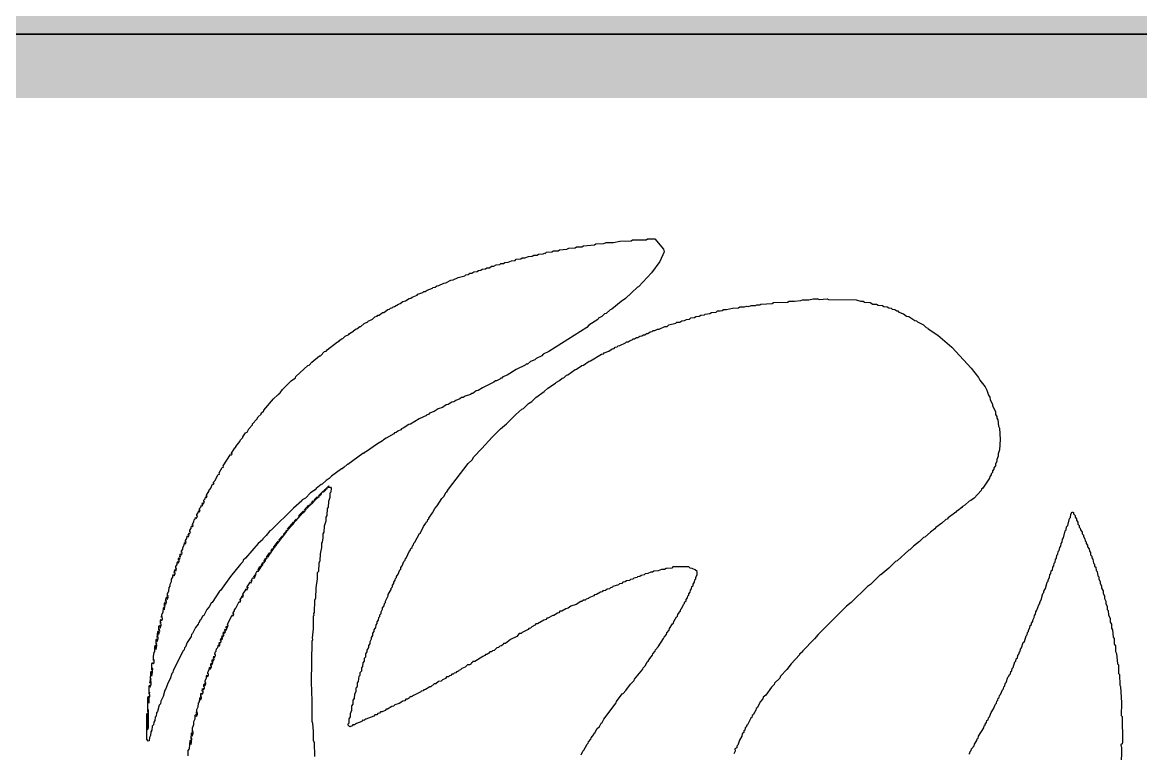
# Model space of a CAD drawing. Extents: x -695846 to 822170, y -413475 to 397179.
# Drawn here: x -309688 to -308810, y -325375 to -324800 of the extents above; entities that cross this region are included whole.
import ezdxf

# ---------------------------------------------------------------- set-up
doc = ezdxf.new("R2010")
doc.units = 0
doc.header["$LTSCALE"] = 1000
doc.header["$MEASUREMENT"] = 0
doc.layers.add('T-图框-175', color=175, linetype='Continuous')
doc.layers.add('TK', color=4, linetype='Continuous')

# ---------------------------------------------------------------- blocks, each defined once
blk = doc.blocks.new('中亿国际')
at = {"color": 4, "linetype": 'Continuous'}
for points in [[(2530464.76, -167239.88), (2530470.52, -167239.88), (2530477.38, -167248.11), (2530477.66, -167250.31), (2530474.36, -167257.72), (2530467.78, -167266.77), (2530457.63, -167277.74), (2530456.81, -167278.02), (2530447.48, -167286.8), (2530443.91, -167289.26), (2530436.78, -167295.3), (2530435.41, -167295.85), (2530432.12, -167298.59), (2530431.02, -167298.87), (2530428.82, -167301.06), (2530426.36, -167302.43), (2530425.81, -167303.26), (2530418.67, -167307.92), (2530417.03, -167309.57), (2530387.13, -167328.5), (2530382.74, -167330.69), (2530381.64, -167331.79), (2530377.25, -167333.98), (2530376.15, -167335.08), (2530372.86, -167336.45), (2530370.39, -167338.37), (2530369.57, -167338.37), (2530368.74, -167339.19), (2530361.61, -167342.76), (2530354.48, -167347.15), (2530351.19, -167348.52), (2530350.36, -167349.34), (2530349.54, -167349.34), (2530348.72, -167350.17), (2530346.25, -167351.54), (2530345.43, -167351.54), (2530344.05, -167352.64), (2530335.28, -167357.03), (2530331.71, -167359.22), (2530330.34, -167359.5), (2530327.59, -167361.42), (2530326.77, -167361.42), (2530325.67, -167362.24), (2530321.56, -167363.61), (2530319.91, -167364.71), (2530318.82, -167364.71), (2530317.44, -167365.8), (2530314.15, -167366.9), (2530312.78, -167368), (2530311.13, -167368.27), (2530308.12, -167370.19), (2530306.74, -167370.47), (2530303.73, -167372.39), (2530300.43, -167373.49), (2530297.14, -167375.68), (2530293.58, -167377.05), (2530292.75, -167377.88), (2530291.38, -167378.15), (2530291.11, -167378.7), (2530285.35, -167381.44), (2530278.76, -167385.56), (2530277.39, -167385.83), (2530273, -167388.85), (2530271.63, -167389.12), (2530271.08, -167389.95), (2530268.61, -167391.04), (2530267.51, -167392.14), (2530266.14, -167392.42), (2530265.59, -167393.24), (2530259.56, -167396.53), (2530257.36, -167397.9), (2530256.81, -167398.73), (2530252.7, -167400.92), (2530243.37, -167407.5), (2530242.28, -167407.78), (2530241.73, -167408.6), (2530241.18, -167408.6), (2530229.38, -167417.38), (2530228.83, -167417.38), (2530226.36, -167419.58), (2530225.81, -167419.58), (2530224.99, -167420.67), (2530224.44, -167420.67), (2530216.76, -167426.43), (2530214.84, -167428.35), (2530212.37, -167429.73), (2530209.35, -167432.74), (2530208.53, -167433.02), (2530204.69, -167436.04), (2530203.87, -167437.13), (2530200.3, -167439.6), (2530196.19, -167443.72), (2530193.72, -167445.09), (2530193.44, -167445.91), (2530186.86, -167451.67), (2530169.3, -167468.96), (2530168.2, -167469.5), (2530165.46, -167473.07), (2530162.72, -167475.54), (2530162.44, -167476.36), (2530159.15, -167479.38), (2530149.27, -167490.9), (2530147.35, -167492.55), (2530147.08, -167493.65), (2530145.16, -167495.57), (2530137.48, -167505.17), (2530129.52, -167516.14), (2530128.7, -167516.69), (2530122.94, -167525.74), (2530122.12, -167526.29), (2530120.74, -167529.04), (2530118.82, -167531.23), (2530116.35, -167535.89), (2530115.53, -167536.44), (2530114.16, -167539.19), (2530113.34, -167539.73), (2530112.79, -167541.38), (2530112.24, -167541.66), (2530111.96, -167542.75), (2530110.04, -167545.22), (2530107.58, -167550.16), (2530106.75, -167550.71), (2530106.48, -167552.35), (2530103.46, -167557.02), (2530102.09, -167560.58), (2530101.27, -167561.41), (2530100.99, -167562.78), (2530100.17, -167563.6), (2530092.49, -167578.97), (2530092.21, -167580.61), (2530091.39, -167581.43), (2530090.02, -167585.55), (2530088.1, -167589.12), (2530086.73, -167593.5), (2530085.9, -167594.6), (2530084.53, -167599.54), (2530082.61, -167603.11), (2530082.34, -167605.3), (2530081.51, -167606.4), (2530080.14, -167611.34), (2530079.32, -167612.43), (2530079.04, -167614.9), (2530078.22, -167615.73), (2530077.95, -167618.47), (2530077.12, -167619.57), (2530076.85, -167621.76), (2530076.03, -167622.86), (2530075.75, -167625.88), (2530074.93, -167627.25), (2530074.66, -167630.27), (2530073.83, -167631.64), (2530073.56, -167634.38), (2530072.46, -167634.66), (2530072.19, -167633.28), (2530071.64, -167633.83), (2530071.64, -167613.26), (2530072.19, -167612.71), (2530072.19, -167625.6), (2530073.01, -167624.23), (2530073.01, -167609.97), (2530072.46, -167609.97), (2530072.46, -167611.89), (2530072.46, -167600.64), (2530073.28, -167599.27), (2530073.28, -167604.75), (2530073.56, -167600.64), (2530074.11, -167599.54), (2530073.83, -167596.25), (2530073.56, -167597.62), (2530073.56, -167591.04), (2530074.11, -167590.49), (2530074.38, -167592.13), (2530075.2, -167589.94), (2530074.93, -167585.27), (2530074.11, -167589.12), (2530074.66, -167586.37), (2530074.93, -167580.06), (2530075.48, -167579.51), (2530075.48, -167583.63), (2530076.03, -167582.53), (2530076.3, -167577.59), (2530075.75, -167577.59), (2530075.75, -167578.69), (2530075.75, -167573.75), (2530076.3, -167572.93), (2530076.85, -167573.75), (2530077.4, -167572.93), (2530077.4, -167570.73), (2530076.85, -167570.73), (2530076.85, -167571.28), (2530076.85, -167567.72), (2530077.4, -167564.97), (2530077.95, -167564.15), (2530077.95, -167560.86), (2530078.22, -167559.49), (2530078.77, -167558.94), (2530078.77, -167562.5), (2530079.32, -167561.68), (2530079.04, -167561.41), (2530079.59, -167559.49), (2530079.32, -167557.29), (2530079.04, -167558.12), (2530079.04, -167554.82), (2530079.59, -167554.27), (2530079.87, -167556.2), (2530080.69, -167554), (2530080.42, -167551.53), (2530079.87, -167553.18), (2530080.42, -167548.51), (2530080.96, -167547.96), (2530080.96, -167550.71), (2530081.79, -167548.24), (2530081.51, -167546.59), (2530081.24, -167547.14), (2530081.24, -167544.4), (2530082.06, -167543.58), (2530082.06, -167545.77), (2530082.89, -167543.58), (2530082.61, -167541.38), (2530082.34, -167542.2), (2530082.34, -167539.73), (2530082.89, -167538.91), (2530082.89, -167539.46), (2530083.43, -167539.73), (2530083.98, -167538.64), (2530083.71, -167536.72), (2530083.16, -167537.54), (2530083.43, -167535.07), (2530084.53, -167533.15), (2530084.81, -167529.86), (2530085.35, -167529.31), (2530085.35, -167531.5), (2530086.18, -167528.21), (2530085.9, -167527.94), (2530085.63, -167528.49), (2530085.63, -167526.57), (2530086.18, -167525.74), (2530086.45, -167527.12), (2530087.27, -167525.74), (2530087, -167523.82), (2530086.45, -167524.92), (2530087, -167521.9), (2530087.55, -167521.35), (2530087.55, -167523.27), (2530088.37, -167521.63), (2530088.1, -167519.98), (2530087.82, -167520.81), (2530087.82, -167518.61), (2530088.92, -167516.69), (2530089.19, -167513.95), (2530090.02, -167512.85), (2530090.02, -167511.2), (2530091.12, -167509.28), (2530091.12, -167507.36), (2530092.21, -167505.72), (2530092.21, -167504.35), (2530092.76, -167503.52), (2530093.04, -167504.62), (2530093.86, -167503.25), (2530093.58, -167501.88), (2530093.04, -167502.7), (2530093.58, -167499.96), (2530094.13, -167499.68), (2530094.13, -167501.05), (2530094.68, -167500.5), (2530094.96, -167498.86), (2530094.41, -167498.86), (2530094.41, -167497.49), (2530095.5, -167495.84), (2530095.5, -167494.47), (2530096.33, -167493.37), (2530096.33, -167494.74), (2530097.15, -167493.37), (2530097.15, -167492.27), (2530096.88, -167492), (2530096.6, -167492.55), (2530096.6, -167491.45), (2530097.15, -167490.63), (2530097.43, -167491.73), (2530098.25, -167490.08), (2530097.97, -167489.26), (2530097.7, -167489.81), (2530097.97, -167487.61), (2530098.52, -167487.34), (2530098.52, -167488.16), (2530099.07, -167487.89), (2530099.35, -167486.51), (2530098.8, -167486.51), (2530098.8, -167485.42), (2530099.89, -167483.77), (2530099.89, -167482.4), (2530100.99, -167480.75), (2530101.27, -167478.83), (2530101.81, -167478.56), (2530101.81, -167479.93), (2530102.64, -167478.56), (2530102.36, -167477.73), (2530102.09, -167478.01), (2530102.09, -167476.91), (2530103.19, -167475.27), (2530103.46, -167473.62), (2530104.01, -167473.35), (2530104.01, -167474.44), (2530104.83, -167473.07), (2530104.56, -167472.25), (2530104.28, -167472.52), (2530104.83, -167470.88), (2530105.11, -167471.7), (2530105.93, -167470.05), (2530105.38, -167470.05), (2530105.38, -167468.96), (2530106.48, -167467.58), (2530106.48, -167466.21), (2530107.3, -167465.39), (2530107.58, -167466.21), (2530108.12, -167464.84), (2530107.58, -167464.84), (2530107.58, -167464.02), (2530108.67, -167462.37), (2530108.95, -167460.73), (2530109.77, -167459.9), (2530110.04, -167458.81), (2530110.59, -167459.35), (2530111.42, -167457.71), (2530110.87, -167457.71), (2530110.87, -167456.61), (2530111.96, -167455.24), (2530112.24, -167453.87), (2530112.79, -167453.59), (2530112.79, -167454.69), (2530113.61, -167453.32), (2530113.34, -167452.77), (2530113.06, -167453.04), (2530113.06, -167451.95), (2530114.16, -167450.85), (2530114.71, -167449.2), (2530114.98, -167450.03), (2530115.81, -167448.65), (2530115.26, -167448.65), (2530115.53, -167447.28), (2530116.08, -167447.83), (2530116.9, -167446.73), (2530116.35, -167446.19), (2530116.35, -167445.36), (2530117.45, -167444.27), (2530117.73, -167442.89), (2530118.27, -167442.62), (2530118.27, -167443.44), (2530119.1, -167442.07), (2530118.55, -167442.07), (2530118.55, -167441.25), (2530120.74, -167437.96), (2530121.02, -167436.58), (2530121.57, -167436.31), (2530123.21, -167432.74), (2530124.04, -167432.74), (2530124.58, -167432.19), (2530124.04, -167431.92), (2530124.04, -167431.1), (2530125.13, -167430), (2530127.6, -167425.06), (2530128.7, -167424.79), (2530128.43, -167423.69), (2530130.89, -167419.58), (2530131.99, -167419.3), (2530131.72, -167418.2), (2530137.48, -167409.42), (2530138.03, -167409.7), (2530138.58, -167409.15), (2530138.3, -167408.6), (2530138.03, -167408.88), (2530140.77, -167404.21), (2530141.59, -167403.66), (2530141.59, -167403.11), (2530144.61, -167399.27), (2530145.16, -167397.9), (2530147.08, -167395.98), (2530147.08, -167395.43), (2530149.27, -167392.42), (2530150.37, -167391.87), (2530151.74, -167389.12), (2530154.76, -167386.11), (2530154.76, -167385.28), (2530158.05, -167381.72), (2530159.15, -167379.8), (2530161.35, -167377.6), (2530161.35, -167377.05), (2530163.54, -167375.13), (2530163.54, -167374.58), (2530171.22, -167365.8), (2530174.51, -167362.51), (2530175.61, -167361.96), (2530175.61, -167361.42), (2530176.43, -167360.87), (2530178.08, -167358.4), (2530184.94, -167351.54), (2530188.51, -167349.07), (2530188.78, -167348.25), (2530198.11, -167339.47), (2530199.2, -167339.19), (2530201.12, -167337), (2530207.16, -167331.79), (2530207.98, -167331.79), (2530211.27, -167328.5), (2530212.37, -167328.22), (2530213.2, -167327.12), (2530221.43, -167320.81), (2530222.52, -167320.54), (2530223.07, -167319.72), (2530224.44, -167318.62), (2530225.54, -167318.34), (2530227.46, -167316.42), (2530230.2, -167315.05), (2530230.75, -167314.23), (2530233.5, -167312.86), (2530235.42, -167310.94), (2530236.51, -167310.66), (2530238.98, -167308.74), (2530239.81, -167308.74), (2530242.28, -167306.55), (2530245.29, -167305.18), (2530245.57, -167304.63), (2530248.86, -167302.98), (2530250.78, -167301.34), (2530252.43, -167300.79), (2530252.97, -167299.96), (2530254.07, -167299.96), (2530256.81, -167297.77), (2530257.64, -167297.77), (2530260.93, -167295.57), (2530262.3, -167295.3), (2530262.85, -167294.48), (2530264.22, -167294.2), (2530264.5, -167293.65), (2530266.14, -167293.11), (2530269.16, -167291.19), (2530270.53, -167290.91), (2530272.73, -167289.26), (2530274.65, -167288.72), (2530277.66, -167286.8), (2530279.04, -167286.52), (2530279.86, -167285.7), (2530283.97, -167284.33), (2530284.52, -167283.5), (2530288.36, -167282.13), (2530289.19, -167281.31), (2530290.28, -167281.31), (2530291.66, -167280.21), (2530296.05, -167278.84), (2530296.32, -167278.29), (2530297.97, -167278.02), (2530299.34, -167276.92), (2530300.98, -167276.65), (2530304.82, -167274.72), (2530306.47, -167274.45), (2530310.31, -167272.53), (2530312.23, -167272.26), (2530316.07, -167270.34), (2530321.28, -167268.96), (2530322.11, -167268.14), (2530324.03, -167267.87), (2530325.12, -167267.04), (2530326.77, -167267.04), (2530328.42, -167265.95), (2530330.89, -167265.67), (2530331.98, -167264.85), (2530333.9, -167264.57), (2530335, -167263.75), (2530337.47, -167263.48), (2530338.57, -167262.65), (2530340.76, -167262.65), (2530342.13, -167261.56), (2530344.05, -167261.56), (2530345.97, -167260.46), (2530348.72, -167260.19), (2530349.54, -167259.36), (2530351.74, -167259.36), (2530352.83, -167258.54), (2530355.3, -167258.26), (2530358.05, -167257.17), (2530360.79, -167256.89), (2530361.61, -167256.07), (2530365.18, -167255.8), (2530366.28, -167254.97), (2530368.47, -167254.97), (2530371.21, -167253.88), (2530374.23, -167253.6), (2530375.6, -167252.78), (2530378.07, -167252.78), (2530379.17, -167251.96), (2530382.74, -167251.68), (2530383.83, -167251.13), (2530384.38, -167251.41), (2530385.48, -167250.58), (2530389.59, -167250.31), (2530390.97, -167249.49), (2530394.53, -167249.49), (2530395.63, -167248.66), (2530401.39, -167248.11), (2530403.04, -167247.29), (2530407.97, -167247.02), (2530409.07, -167246.19), (2530413.19, -167246.19), (2530414.56, -167245.37), (2530423.06, -167244.82), (2530424.16, -167244), (2530430.47, -167243.72), (2530432.12, -167242.9), (2530437.88, -167242.9), (2530443.09, -167241.8), (2530451.87, -167241.53), (2530452.97, -167240.71), (2530463.67, -167240.71), (2530464.76, -167239.88)], [(2530594.8, -167287.07), (2530598.36, -167287.07), (2530599.46, -167287.62), (2530605.77, -167287.07), (2530606.87, -167287.62), (2530628.54, -167287.89), (2530631.83, -167288.99), (2530634.03, -167288.99), (2530635.13, -167289.81), (2530639.52, -167290.09), (2530641.44, -167291.19), (2530644.45, -167291.19), (2530645.83, -167292.01), (2530649.12, -167292.28), (2530650.21, -167293.11), (2530652.68, -167293.38), (2530654.06, -167294.2), (2530655.98, -167294.48), (2530656.8, -167295.3), (2530658.72, -167295.57), (2530660.37, -167296.67), (2530661.19, -167296.67), (2530662.01, -167297.49), (2530665.58, -167298.87), (2530668.05, -167300.79), (2530669.69, -167301.06), (2530674.63, -167304.08), (2530675.73, -167304.35), (2530676.55, -167305.18), (2530681.21, -167307.65), (2530683.41, -167309.57), (2530684.78, -167310.11), (2530685.06, -167310.66), (2530692.46, -167315.6), (2530703.44, -167325.2), (2530718.8, -167341.66), (2530724.56, -167348.8), (2530725.66, -167350.99), (2530729.77, -167356.2), (2530731.14, -167358.95), (2530732.24, -167362.79), (2530733.34, -167364.43), (2530733.61, -167366.35), (2530735.53, -167369.92), (2530735.53, -167371.02), (2530737.73, -167375.96), (2530737.73, -167377.88), (2530738.83, -167379.52), (2530738.83, -167380.89), (2530739.65, -167382.27), (2530740.2, -167387.2), (2530741.02, -167388.85), (2530741.57, -167397.63), (2530741.02, -167405.86), (2530739.92, -167408.88), (2530739.92, -167410.8), (2530738.83, -167413.27), (2530738.83, -167414.91), (2530737.73, -167416.83), (2530737.73, -167418.2), (2530736.63, -167419.85), (2530736.63, -167420.95), (2530735.53, -167422.32), (2530735.53, -167423.42), (2530734.44, -167424.51), (2530734.44, -167425.34), (2530733.34, -167426.71), (2530733.06, -167428.08), (2530727.85, -167435.76), (2530726.75, -167436.58), (2530726.48, -167437.68), (2530720.99, -167443.72), (2530718.52, -167445.64), (2530717.15, -167446.19), (2530713.86, -167449.2), (2530711.94, -167450.3), (2530711.39, -167451.12), (2530708.1, -167453.59), (2530707.55, -167453.59), (2530706.73, -167454.69), (2530700.69, -167459.08), (2530699.87, -167460.18), (2530698.77, -167460.45), (2530695.75, -167463.47), (2530691.09, -167466.76), (2530690.27, -167467.86), (2530686.7, -167470.33), (2530682.31, -167474.44), (2530681.21, -167474.72), (2530678.2, -167477.73), (2530673.53, -167481.3), (2530670.52, -167484.32), (2530669.69, -167484.59), (2530660.64, -167492.82), (2530659.27, -167493.37), (2530654.06, -167498.58), (2530647.75, -167504.07), (2530647.2, -167504.07), (2530639.79, -167511.48), (2530637.32, -167513.12), (2530624.43, -167525.74), (2530620.86, -167528.49), (2530598.64, -167550.71), (2530595.9, -167554.27), (2530586.29, -167563.88), (2530586.29, -167564.43), (2530584.1, -167566.35), (2530584.1, -167566.89), (2530577.52, -167573.75), (2530573.95, -167578.42), (2530569.01, -167583.63), (2530568.46, -167585), (2530564.35, -167589.12), (2530564.07, -167590.21), (2530562.15, -167592.13), (2530557.49, -167598.44), (2530555.57, -167600.09), (2530555.29, -167601.46), (2530553.37, -167603.38), (2530550.9, -167608.32), (2530550.08, -167608.87), (2530549.81, -167610.24), (2530547.61, -167613.81), (2530546.79, -167614.35), (2530546.52, -167616), (2530545.69, -167616.55), (2530543.22, -167621.76), (2530542.67, -167622.04), (2530542.13, -167623.68), (2530541.3, -167624.23), (2530541.03, -167625.88), (2530540.21, -167626.43), (2530540.21, -167627.8), (2530539.11, -167628.89), (2530538.83, -167630.81), (2530536.91, -167633.83), (2530535.54, -167637.67), (2530534.72, -167638.5), (2530534.72, -167639.87), (2530533.35, -167640.69), (2530533.62, -167642.34), (2530532.52, -167644.53)], [(2530716.88, -167644.53), (2530717.7, -167643.98), (2530717.98, -167642.61), (2530718.8, -167642.06), (2530719.07, -167640.69), (2530720.99, -167638.22), (2530721.27, -167636.85), (2530723.19, -167634.11), (2530723.46, -167632.74), (2530724.29, -167632.19), (2530724.56, -167630.81), (2530728.68, -167624.23), (2530728.95, -167622.58), (2530729.77, -167622.04), (2530729.77, -167621.21), (2530730.87, -167619.84), (2530731.14, -167618.47), (2530731.97, -167617.92), (2530732.24, -167616.27), (2530733.06, -167615.45), (2530734.44, -167612.16), (2530736.36, -167609.14), (2530737.73, -167605.58), (2530738.55, -167604.75), (2530738.83, -167603.11), (2530739.65, -167602.28), (2530739.92, -167600.91), (2530740.75, -167600.36), (2530741.02, -167598.72), (2530741.84, -167597.89), (2530743.21, -167594.33), (2530744.04, -167593.5), (2530744.31, -167591.86), (2530745.14, -167591.04), (2530745.41, -167589.39), (2530746.23, -167588.57), (2530747.6, -167584.45), (2530748.43, -167583.63), (2530748.7, -167582.26), (2530749.52, -167581.71), (2530749.8, -167579.79), (2530750.62, -167579.24), (2530750.9, -167577.59), (2530751.72, -167576.77), (2530753.09, -167572.38), (2530753.91, -167571.83), (2530754.19, -167569.91), (2530755.01, -167569.09), (2530755.29, -167567.44), (2530756.11, -167566.35), (2530756.66, -167564.43), (2530757.21, -167564.15), (2530757.48, -167562.23), (2530758.3, -167561.41), (2530759.68, -167557.02), (2530760.5, -167556.2), (2530761.87, -167551.81), (2530762.69, -167550.98), (2530762.97, -167549.34), (2530763.79, -167548.51), (2530763.79, -167547.42), (2530764.89, -167545.5), (2530765.16, -167543.85), (2530765.98, -167543.03), (2530765.98, -167541.93), (2530767.08, -167540.56), (2530767.08, -167539.46), (2530768.18, -167537.54), (2530768.45, -167535.89), (2530769.28, -167534.8), (2530769.55, -167532.88), (2530770.37, -167531.78), (2530771.75, -167527.39), (2530772.57, -167526.57), (2530772.57, -167525.47), (2530773.67, -167523.55), (2530775.04, -167518.61), (2530775.86, -167517.79), (2530775.86, -167516.69), (2530776.96, -167514.77), (2530778.33, -167509.83), (2530779.15, -167509.01), (2530779.15, -167507.91), (2530780.25, -167505.99), (2530780.52, -167504.07), (2530781.35, -167502.97), (2530781.62, -167500.78), (2530782.45, -167499.96), (2530782.72, -167498.04), (2530783.54, -167496.94), (2530783.82, -167494.74), (2530784.64, -167493.92), (2530784.91, -167492), (2530785.74, -167490.9), (2530786.01, -167488.43), (2530786.83, -167487.61), (2530787.11, -167485.69), (2530787.93, -167484.87), (2530788.21, -167482.4), (2530789.03, -167481.3), (2530789.3, -167479.38), (2530790.13, -167478.28), (2530790.4, -167475.81), (2530791.22, -167474.99), (2530792.6, -167469.5), (2530793.42, -167468.68), (2530793.69, -167466.21), (2530794.52, -167465.12), (2530795.89, -167459.63), (2530796.71, -167458.81), (2530796.99, -167456.34), (2530798.08, -167454.42), (2530799.18, -167454.96), (2530799.18, -167456.06), (2530800.28, -167457.43), (2530800.28, -167458.53), (2530801.37, -167459.9), (2530801.37, -167461), (2530802.47, -167462.65), (2530802.47, -167464.02), (2530803.57, -167465.12), (2530803.57, -167466.49), (2530804.39, -167467.31), (2530804.67, -167468.68), (2530805.76, -167470.33), (2530805.76, -167471.7), (2530806.86, -167472.8), (2530806.86, -167473.89), (2530807.96, -167475.54), (2530808.23, -167477.19), (2530809.06, -167478.01), (2530809.06, -167479.38), (2530810.15, -167480.75), (2530810.15, -167481.85), (2530811.25, -167483.5), (2530811.52, -167485.42), (2530812.35, -167486.51), (2530812.35, -167488.16), (2530813.45, -167489.26), (2530813.45, -167490.63), (2530814.27, -167491.73), (2530814.82, -167494.74), (2530815.64, -167495.57), (2530815.64, -167497.21), (2530816.46, -167498.04), (2530816.74, -167500.5), (2530817.56, -167501.33), (2530818.11, -167504.62), (2530818.93, -167505.44), (2530818.93, -167507.36), (2530820.03, -167509.28), (2530820.03, -167510.38), (2530821.13, -167512.85), (2530821.13, -167514.5), (2530822.22, -167516.42), (2530822.22, -167518.61), (2530823.32, -167520.53), (2530823.32, -167522.45), (2530824.42, -167524.65), (2530824.42, -167526.84), (2530825.52, -167528.49), (2530825.52, -167531.23), (2530826.34, -167532.05), (2530826.61, -167535.62), (2530827.71, -167538.09), (2530827.71, -167541.11), (2530828.81, -167542.75), (2530828.81, -167545.77), (2530829.63, -167547.14), (2530830.18, -167552.9), (2530831, -167554), (2530831, -167558.39), (2530832.1, -167559.76), (2530832.1, -167564.15), (2530832.92, -167565.8), (2530833.47, -167573.75), (2530834.29, -167574.58), (2530834.29, -167581.43), (2530835.12, -167582.26), (2530835.39, -167590.49), (2530835.94, -167591.58), (2530836.76, -167604.48), (2530836.49, -167614.35), (2530837.31, -167615.18), (2530837.59, -167635.48), (2530837.31, -167636.58), (2530836.22, -167637.4), (2530836.76, -167639.87), (2530836.49, -167654.13)], [(2530412.64, -167645.35), (2530414.01, -167642.34), (2530414.83, -167641.79), (2530417.3, -167636.85), (2530418.13, -167636.3), (2530418.4, -167635.2), (2530420.32, -167633.01), (2530420.59, -167631.91), (2530422.51, -167629.44), (2530422.79, -167628.35), (2530423.61, -167627.8), (2530424.98, -167625.05), (2530426.9, -167623.13), (2530428.28, -167620.39), (2530429.1, -167619.84), (2530430.47, -167617.37), (2530440.07, -167604.48), (2530440.35, -167603.38), (2530444.74, -167597.35), (2530445.56, -167597.07), (2530447.75, -167594.88), (2530451.32, -167589.94), (2530454.34, -167586.92), (2530454.61, -167585.82), (2530460.92, -167578.14), (2530461.2, -167577.04), (2530463.12, -167575.12), (2530464.49, -167572.38), (2530465.31, -167571.83), (2530466.41, -167569.64), (2530468.6, -167567.17), (2530468.88, -167566.07), (2530470.8, -167563.88), (2530471.07, -167562.78), (2530472.99, -167560.58), (2530477.38, -167554), (2530477.66, -167552.9), (2530479.58, -167550.71), (2530479.85, -167549.61), (2530481.77, -167547.42), (2530482.05, -167546.04), (2530484.24, -167542.48), (2530485.06, -167541.93), (2530485.34, -167540.56), (2530487.53, -167536.99), (2530488.36, -167536.44), (2530488.63, -167535.07), (2530490.55, -167532.33), (2530490.82, -167530.96), (2530491.65, -167530.13), (2530493.02, -167527.12), (2530493.84, -167526.57), (2530493.84, -167525.47), (2530494.94, -167524.37), (2530494.94, -167523.27), (2530496.04, -167521.9), (2530496.31, -167520.53), (2530497.13, -167519.98), (2530497.13, -167518.89), (2530498.23, -167517.51), (2530498.51, -167515.87), (2530499.33, -167515.04), (2530499.6, -167513.12), (2530500.43, -167512.58), (2530500.43, -167511.2), (2530501.52, -167509.83), (2530501.8, -167507.91), (2530502.62, -167507.09), (2530502.62, -167505.72), (2530503.72, -167504.07), (2530503.72, -167501.33), (2530502.07, -167499.96), (2530499.88, -167498.86), (2530498.23, -167498.58), (2530497.13, -167497.76), (2530484.51, -167497.76), (2530483.69, -167498.58), (2530479.3, -167498.86), (2530477.93, -167499.68), (2530475.74, -167499.68), (2530472.99, -167500.78), (2530469.7, -167501.05), (2530468.6, -167501.88), (2530467.23, -167501.88), (2530465.04, -167502.97), (2530462.84, -167503.25), (2530462.02, -167504.07), (2530459.82, -167504.35), (2530458.73, -167505.17), (2530456.81, -167505.44), (2530456.53, -167505.99), (2530454.06, -167506.54), (2530453.24, -167507.36), (2530451.32, -167507.64), (2530450.5, -167508.46), (2530448.3, -167508.73), (2530447.21, -167509.56), (2530445.28, -167509.83), (2530444.46, -167510.66), (2530442.82, -167510.93), (2530441.99, -167511.75), (2530437.6, -167513.12), (2530437.33, -167513.67), (2530435.68, -167514.22), (2530434.86, -167515.04), (2530432.94, -167515.32), (2530431.84, -167516.14), (2530429.65, -167516.42), (2530429.1, -167517.24), (2530427.73, -167517.51), (2530424.71, -167519.43), (2530423.06, -167519.71), (2530422.51, -167520.53), (2530418.67, -167521.9), (2530418.4, -167522.45), (2530416.48, -167523), (2530415.66, -167523.82), (2530414.56, -167523.82), (2530413.19, -167524.92), (2530412.36, -167524.92), (2530408.8, -167527.12), (2530404.41, -167528.49), (2530402.49, -167530.13), (2530400.57, -167530.68), (2530397.55, -167532.6), (2530395.9, -167532.6), (2530395.08, -167533.7), (2530393.98, -167533.97), (2530391.24, -167535.89), (2530390.42, -167535.89), (2530386.58, -167538.09), (2530385.75, -167538.09), (2530385.2, -167538.91), (2530383.28, -167539.46), (2530378.35, -167542.48), (2530376.97, -167542.48), (2530376.15, -167543.58), (2530373.96, -167544.67), (2530372.86, -167545.77), (2530371.49, -167546.04), (2530370.94, -167546.87), (2530366.28, -167549.34), (2530365.45, -167550.16), (2530364.08, -167550.16), (2530362.16, -167552.35), (2530357.22, -167554.82), (2530353.11, -167557.84), (2530351.74, -167557.84), (2530351.46, -167558.66), (2530350.09, -167559.76), (2530348.72, -167560.04), (2530347.62, -167561.13), (2530346.52, -167561.41), (2530344.33, -167563.33), (2530342.96, -167563.6), (2530342.13, -167564.43), (2530341.04, -167564.43), (2530340.21, -167565.52), (2530338.57, -167566.62), (2530337.47, -167566.62), (2530336.92, -167567.44), (2530335.55, -167567.99), (2530329.24, -167572.11), (2530327.59, -167572.11), (2530327.05, -167573.2), (2530326.5, -167573.2), (2530325.95, -167574.03), (2530324.85, -167574.58), (2530323.48, -167574.58), (2530321.56, -167576.5), (2530319.09, -167577.59), (2530317.99, -167578.69), (2530316.62, -167578.97), (2530316.35, -167579.51), (2530314.7, -167580.06), (2530314.15, -167580.89), (2530313.05, -167581.16), (2530312.23, -167581.98), (2530311.13, -167581.98), (2530310.31, -167583.08), (2530309.21, -167583.35), (2530308.39, -167584.18), (2530307.02, -167584.18), (2530306.2, -167585.27), (2530303.73, -167586.37), (2530302.63, -167587.47), (2530300.71, -167587.74), (2530298.51, -167589.66), (2530297.14, -167589.66), (2530294.67, -167591.86), (2530293.85, -167591.86), (2530290.56, -167594.05), (2530289.19, -167594.33), (2530288.64, -167595.15), (2530286.99, -167595.43), (2530286.72, -167595.97), (2530280.96, -167598.72), (2530279.58, -167599.81), (2530278.49, -167599.54), (2530277.94, -167600.64), (2530276.29, -167601.74), (2530274.92, -167601.74), (2530274.1, -167602.83), (2530272.73, -167603.11), (2530269.71, -167605.03), (2530266.42, -167606.12), (2530265.32, -167607.22), (2530263.95, -167607.5), (2530260.66, -167609.42), (2530259.56, -167609.42), (2530258.74, -167610.51), (2530256.54, -167611.61), (2530255.17, -167611.61), (2530254.35, -167612.71), (2530252.97, -167612.98), (2530252.15, -167613.81), (2530250.78, -167613.81), (2530249.96, -167614.9), (2530243.65, -167617.37), (2530242, -167618.47), (2530240.9, -167618.2), (2530240.35, -167619.29), (2530236.24, -167620.66), (2530234.59, -167621.76), (2530233.5, -167621.76), (2530232.95, -167622.58), (2530231.03, -167623.41), (2530229.66, -167622.04), (2530229.66, -167620.94), (2530230.48, -167620.12), (2530230.48, -167617.1), (2530231.58, -167615.45), (2530231.58, -167612.98), (2530232.67, -167610.24), (2530232.67, -167606.95), (2530233.77, -167605.58), (2530233.77, -167602.28), (2530234.59, -167601.19), (2530234.87, -167597.62), (2530235.97, -167595.43), (2530235.97, -167593.23), (2530236.24, -167592.13), (2530237.06, -167591.58), (2530237.06, -167588.84), (2530237.89, -167587.74), (2530238.43, -167583.63), (2530239.26, -167582.81), (2530239.26, -167580.61), (2530240.35, -167579.24), (2530240.35, -167577.04), (2530241.18, -167575.95), (2530241.45, -167573.2), (2530242.55, -167571.83), (2530242.55, -167569.36), (2530243.65, -167568.27), (2530243.65, -167566.07), (2530244.74, -167564.43), (2530244.74, -167563.05), (2530245.84, -167561.13), (2530245.84, -167559.49), (2530246.94, -167558.12), (2530246.94, -167556.2), (2530248.04, -167554.27), (2530248.04, -167553.18), (2530249.13, -167551.53), (2530249.13, -167549.89), (2530250.23, -167548.51), (2530250.23, -167547.14), (2530251.33, -167545.22), (2530251.6, -167543.3), (2530252.43, -167542.2), (2530252.43, -167540.83), (2530253.52, -167539.46), (2530253.8, -167537.54), (2530254.62, -167536.72), (2530254.62, -167535.35), (2530255.72, -167534.25), (2530255.72, -167532.88), (2530256.81, -167530.96), (2530256.81, -167529.86), (2530257.91, -167528.21), (2530258.19, -167526.57), (2530259.01, -167525.74), (2530259.01, -167524.65), (2530261.2, -167520.53), (2530261.2, -167519.43), (2530263.4, -167515.59), (2530263.4, -167514.5), (2530264.5, -167513.4), (2530264.5, -167512.03), (2530265.59, -167510.66), (2530265.59, -167509.83), (2530266.69, -167508.19), (2530266.97, -167506.81), (2530267.79, -167505.99), (2530267.79, -167505.17), (2530268.89, -167503.52), (2530270.26, -167499.96), (2530271.08, -167499.41), (2530271.08, -167498.31), (2530272.18, -167496.94), (2530273.55, -167493.37), (2530274.37, -167492.55), (2530274.65, -167491.18), (2530275.2, -167490.9), (2530277.94, -167485.14), (2530278.49, -167484.87), (2530279.04, -167483.22), (2530279.86, -167482.4), (2530280.13, -167481.03), (2530280.96, -167480.48), (2530281.23, -167479.11), (2530282.05, -167478.28), (2530285.62, -167471.42), (2530286.44, -167470.88), (2530288.91, -167465.94), (2530290.83, -167463.47), (2530291.11, -167462.37), (2530291.93, -167461.82), (2530292.2, -167460.45), (2530293.03, -167459.9), (2530293.03, -167459.35), (2530296.05, -167455.24), (2530297.69, -167451.95), (2530299.61, -167449.75), (2530303.18, -167443.99), (2530305.1, -167442.07), (2530306.47, -167439.33), (2530307.29, -167438.78), (2530308.39, -167436.58), (2530324.03, -167416.56), (2530327.05, -167413.54), (2530328.42, -167411.34), (2530334.73, -167404.76), (2530342.68, -167395.71), (2530349.27, -167389.12), (2530353.93, -167385.28), (2530361.34, -167377.88), (2530366, -167373.76), (2530367.37, -167373.21), (2530371.21, -167369.37), (2530373.96, -167367.73), (2530376.97, -167364.71), (2530383.56, -167360.04), (2530386.58, -167357.3), (2530392.61, -167353.46), (2530393.16, -167352.64), (2530395.63, -167351.27), (2530397.82, -167349.34), (2530398.92, -167349.07), (2530401.12, -167347.15), (2530402.21, -167346.88), (2530407.97, -167342.76), (2530409.07, -167342.49), (2530413.19, -167339.47), (2530414.56, -167339.19), (2530418.95, -167336.18), (2530420.05, -167335.9), (2530428.55, -167330.69), (2530430.2, -167330.42), (2530430.74, -167329.59), (2530434.31, -167328.22), (2530437.05, -167326.3), (2530438.43, -167326.03), (2530439.25, -167325.2), (2530440.9, -167324.93), (2530441.72, -167324.11), (2530443.09, -167323.83), (2530447.48, -167321.64), (2530448.3, -167320.81), (2530449.4, -167320.81), (2530451.05, -167319.72), (2530452.69, -167319.44), (2530453.51, -167318.62), (2530454.61, -167318.62), (2530455.98, -167317.52), (2530457.08, -167317.52), (2530458.73, -167316.42), (2530460.37, -167316.15), (2530461.47, -167315.33), (2530462.57, -167315.33), (2530463.94, -167314.23), (2530465.04, -167314.23), (2530466.68, -167313.13), (2530468.33, -167312.86), (2530469.15, -167312.03), (2530470.52, -167312.03), (2530472.44, -167310.94), (2530473.82, -167310.94), (2530478.21, -167308.74), (2530480.13, -167308.74), (2530481.5, -167307.65), (2530486.98, -167306.27), (2530487.81, -167305.45), (2530490, -167305.45), (2530491.65, -167304.35), (2530493.84, -167304.08), (2530495.21, -167303.26), (2530497.68, -167302.98), (2530498.78, -167302.16), (2530501.52, -167301.88), (2530502.62, -167301.06), (2530505.36, -167300.79), (2530506.46, -167299.96), (2530509.48, -167299.69), (2530510.03, -167299.14), (2530513.59, -167298.59), (2530514.97, -167297.77), (2530518.53, -167297.49), (2530519.63, -167296.67), (2530521.82, -167296.67), (2530523.2, -167296.4), (2530524.29, -167295.57), (2530526.76, -167295.57), (2530531.43, -167294.48), (2530536.09, -167294.2), (2530537.19, -167293.38), (2530540.75, -167293.38), (2530542.67, -167292.83), (2530543.77, -167293.11), (2530546.24, -167292.28), (2530549.53, -167292.28), (2530550.63, -167291.73), (2530552.82, -167291.73), (2530553.65, -167291.19), (2530562.43, -167290.91), (2530563.52, -167290.09), (2530574.5, -167289.81), (2530575.87, -167288.99), (2530579.98, -167288.99), (2530584.92, -167288.44), (2530586.29, -167287.89), (2530591.23, -167287.89), (2530594.8, -167287.07)], [(2530214.29, -167434.39), (2530214.57, -167434.11), (2530214.02, -167434.94), (2530215.94, -167434.94), (2530216.49, -167435.76), (2530216.21, -167439.05), (2530215.39, -167439.88), (2530215.39, -167443.17), (2530214.29, -167446.46), (2530214.02, -167450.85), (2530213.2, -167451.95), (2530212.92, -167457.43), (2530212.1, -167458.53), (2530212.1, -167461.82), (2530211, -167465.66), (2530210.73, -167470.33), (2530209.9, -167471.7), (2530209.9, -167474.99), (2530209.35, -167478.28), (2530208.81, -167479.11), (2530208.81, -167482.4), (2530207.71, -167487.34), (2530207.43, -167492.82), (2530206.61, -167494.74), (2530206.34, -167501.33), (2530205.51, -167502.42), (2530205.51, -167507.09), (2530204.42, -167514.22), (2530204.14, -167522.18), (2530203.32, -167524.1), (2530203.04, -167533.43), (2530202.5, -167534.25), (2530202.77, -167535.89), (2530202.22, -167536.44), (2530202.22, -167546.32), (2530201.4, -167553.45), (2530201.67, -167555.1), (2530201.12, -167556.2), (2530200.58, -167588.29), (2530201.12, -167602.83), (2530201.12, -167619.02), (2530201.67, -167620.39), (2530202.22, -167626.97), (2530202.22, -167633.83), (2530203.04, -167635.75), (2530203.32, -167646.73)], [(2530104.28, -167646.18), (2530104.28, -167642.06), (2530105.11, -167640.69), (2530105.66, -167634.11), (2530106.2, -167633.56), (2530106.2, -167637.12), (2530106.75, -167635.75), (2530107.03, -167632.19), (2530106.48, -167632.19), (2530106.48, -167632.74), (2530106.75, -167628.35), (2530107.3, -167627.8), (2530107.3, -167630.81), (2530108.12, -167628.35), (2530107.85, -167626.43), (2530107.58, -167627.25), (2530107.58, -167624.23), (2530108.67, -167621.49), (2530108.67, -167619.29), (2530109.77, -167617.1), (2530109.77, -167614.08), (2530110.59, -167613.53), (2530110.59, -167615.18), (2530111.42, -167613.53), (2530111.14, -167611.61), (2530110.59, -167612.98), (2530110.87, -167609.69), (2530111.96, -167607.77), (2530112.24, -167604.75), (2530113.06, -167603.66), (2530113.34, -167600.64), (2530113.89, -167600.36), (2530113.89, -167602.28), (2530114.71, -167600.64), (2530114.43, -167598.99), (2530114.16, -167599.81), (2530114.16, -167597.62), (2530114.71, -167596.8), (2530114.98, -167597.89), (2530115.81, -167596.52), (2530115.81, -167595.43), (2530115.26, -167595.43), (2530115.53, -167593.23), (2530116.08, -167594.33), (2530116.9, -167592.96), (2530116.63, -167591.31), (2530116.35, -167591.86), (2530116.35, -167590.21), (2530117.18, -167589.39), (2530117.18, -167591.04), (2530118, -167589.39), (2530117.73, -167588.02), (2530117.45, -167588.57), (2530117.45, -167586.92), (2530118.55, -167585), (2530118.55, -167583.63), (2530119.1, -167582.81), (2530119.37, -167584.18), (2530120.2, -167582.81), (2530120.2, -167581.71), (2530119.65, -167581.71), (2530119.65, -167580.34), (2530120.74, -167578.69), (2530121.02, -167576.77), (2530121.57, -167576.22), (2530121.02, -167577.59), (2530121.29, -167578.42), (2530122.39, -167576.5), (2530122.39, -167575.4), (2530121.84, -167575.4), (2530121.84, -167573.75), (2530122.66, -167573.2), (2530122.66, -167574.58), (2530123.49, -167573.2), (2530123.49, -167572.11), (2530123.21, -167571.83), (2530122.94, -167572.38), (2530122.94, -167571.28), (2530123.49, -167570.46), (2530123.76, -167571.56), (2530124.58, -167570.46), (2530124.31, -167569.09), (2530124.04, -167569.64), (2530124.31, -167567.72), (2530124.86, -167568.81), (2530125.68, -167567.44), (2530125.68, -167566.62), (2530125.13, -167566.62), (2530125.41, -167564.7), (2530126.23, -167563.88), (2530126.5, -167561.96), (2530127.33, -167561.13), (2530127.6, -167559.49), (2530128.15, -167558.94), (2530128.15, -167560.31), (2530128.97, -167559.21), (2530128.97, -167558.39), (2530128.43, -167558.39), (2530128.7, -167556.74), (2530129.25, -167557.57), (2530130.07, -167556.47), (2530130.07, -167555.65), (2530129.52, -167555.65), (2530129.8, -167554.27), (2530130.35, -167553.73), (2530130.35, -167555.1), (2530131.17, -167554.27), (2530131.17, -167553.18), (2530130.62, -167553.18), (2530130.89, -167551.81), (2530131.17, -167551.53), (2530131.44, -167552.63), (2530132.27, -167551.53), (2530132.27, -167550.71), (2530131.72, -167550.71), (2530131.99, -167549.06), (2530132.54, -167548.79), (2530132.54, -167550.16), (2530133.36, -167549.06), (2530132.81, -167547.42), (2530133.36, -167546.59), (2530133.64, -167547.69), (2530134.73, -167545.77), (2530134.46, -167544.95), (2530133.91, -167545.77), (2530133.91, -167544.95), (2530134.46, -167544.4), (2530134.73, -167545.22), (2530135.56, -167544.4), (2530135.01, -167542.75), (2530138.58, -167535.62), (2530138.85, -167535.35), (2530139.12, -167536.17), (2530139.67, -167535.89), (2530139.95, -167534.52), (2530139.4, -167534.52), (2530139.4, -167533.7), (2530140.5, -167532.33), (2530140.5, -167531.5), (2530141.59, -167530.13), (2530144.06, -167524.92), (2530144.61, -167525.47), (2530145.16, -167525.19), (2530145.43, -167524.1), (2530144.89, -167524.1), (2530144.89, -167523.27), (2530145.98, -167521.9), (2530146.26, -167520.81), (2530146.81, -167520.53), (2530146.81, -167521.63), (2530147.63, -167519.98), (2530147.08, -167519.98), (2530147.35, -167518.61), (2530149.27, -167516.14), (2530149.55, -167515.04), (2530150.1, -167515.87), (2530151.2, -167513.95), (2530150.92, -167513.67), (2530150.37, -167514.22), (2530150.37, -167513.4), (2530153.12, -167509.56), (2530153.39, -167510.38), (2530154.49, -167508.46), (2530154.21, -167508.19), (2530153.66, -167508.73), (2530155.04, -167505.99), (2530155.58, -167506.81), (2530156.41, -167505.99), (2530156.68, -167504.89), (2530156.41, -167504.62), (2530155.58, -167505.44), (2530155.86, -167504.62), (2530156.68, -167504.07), (2530156.68, -167504.89), (2530157.5, -167503.52), (2530156.96, -167503.52), (2530158.33, -167500.78), (2530159.15, -167501.33), (2530161.07, -167498.31), (2530160.8, -167497.76), (2530159.15, -167499.96), (2530160.25, -167497.76), (2530161.07, -167497.21), (2530161.07, -167498.04), (2530162.72, -167496.12), (2530162.72, -167494.74), (2530161.35, -167496.66), (2530162.44, -167494.47), (2530162.99, -167494.19), (2530163.27, -167494.74), (2530164.91, -167492.82), (2530164.91, -167491.73), (2530163.54, -167493.37), (2530165.19, -167490.9), (2530165.46, -167491.45), (2530166.01, -167491.18), (2530166.28, -167490.35), (2530165.74, -167490.08), (2530168.2, -167486.51), (2530168.75, -167487.06), (2530169.85, -167485.42), (2530169.03, -167485.42), (2530170.12, -167483.5), (2530170.67, -167483.22), (2530170.95, -167483.77), (2530173.97, -167479.93), (2530173.69, -167479.38), (2530171.22, -167482.4), (2530174.79, -167477.46), (2530175.06, -167478.28), (2530176.71, -167476.36), (2530176.43, -167475.81), (2530175.61, -167476.64), (2530175.61, -167476.09), (2530178.08, -167473.35), (2530178.63, -167473.89), (2530179.73, -167472.25), (2530178.9, -167471.97), (2530181.1, -167469.78), (2530181.37, -167468.96), (2530181.92, -167469.5), (2530182.74, -167468.68), (2530182.2, -167468.13), (2530187.13, -167462.37), (2530187.41, -167462.92), (2530188.23, -167461.82), (2530187.68, -167461.55), (2530189.05, -167460.18), (2530188.23, -167461.27), (2530188.78, -167461.55), (2530193.99, -167455.51), (2530193.44, -167455.24), (2530190.97, -167457.98), (2530191.25, -167457.16), (2530194.81, -167453.59), (2530193.72, -167454.96), (2530193.99, -167455.51), (2530195.91, -167453.59), (2530195.36, -167453.04), (2530198.93, -167449.2), (2530199.48, -167449.75), (2530200.3, -167448.93), (2530199.75, -167448.38), (2530200.3, -167448.11), (2530200.58, -167448.65), (2530201.4, -167447.83), (2530200.85, -167447.28), (2530202.22, -167445.91), (2530202.77, -167446.46), (2530203.59, -167445.64), (2530203.04, -167445.09), (2530205.51, -167442.62), (2530206.06, -167443.17), (2530206.89, -167442.35), (2530206.34, -167441.8), (2530214.29, -167434.39)], [(2530212.37, -167436.86), (2530212.1, -167436.58), (2530211.27, -167437.41), (2530211.82, -167437.68), (2530212.37, -167436.86)], [(2530213.47, -167436.04), (2530212.92, -167435.76), (2530212.65, -167436.04), (2530213.47, -167436.04)], [(2530204.69, -167444.54), (2530204.42, -167443.99), (2530203.59, -167445.09), (2530203.87, -167445.36), (2530204.69, -167444.54)], [(2530205.79, -167443.44), (2530205.51, -167442.89), (2530204.69, -167443.99), (2530204.97, -167444.27), (2530205.79, -167443.44)], [(2530207.98, -167441.25), (2530207.71, -167440.7), (2530206.89, -167441.52), (2530207.43, -167441.8), (2530207.98, -167441.25)], [(2530209.08, -167440.15), (2530208.53, -167439.88), (2530207.98, -167440.7), (2530208.26, -167440.97), (2530209.08, -167440.15)], [(2530210.18, -167439.05), (2530209.9, -167438.78), (2530209.9, -167439.33), (2530210.18, -167439.05)], [(2530211.55, -167437.96), (2530211.27, -167437.41), (2530210.45, -167438.23), (2530211, -167438.5), (2530211.55, -167437.96)], [(2530197.01, -167452.22), (2530196.46, -167451.95), (2530195.91, -167452.77), (2530196.19, -167453.04), (2530197.01, -167452.22)], [(2530198.11, -167451.12), (2530197.83, -167450.58), (2530197.01, -167451.4), (2530197.56, -167451.67), (2530198.11, -167451.12)], [(2530199.2, -167450.03), (2530198.93, -167449.48), (2530197.83, -167450.58), (2530198.38, -167450.85), (2530199.2, -167450.03)], [(2530202.5, -167446.73), (2530202.22, -167446.19), (2530201.12, -167447.28), (2530201.67, -167447.56), (2530202.5, -167446.73)], [(2530187.41, -167463.19), (2530187.13, -167462.65), (2530186.04, -167464.02), (2530186.31, -167464.29), (2530187.41, -167463.19)], [(2530181.65, -167469.78), (2530181.37, -167469.5), (2530179.45, -167471.7), (2530179.73, -167472.25), (2530181.65, -167469.78)], [(2530186.04, -167464.57), (2530186.31, -167464.29), (2530185.76, -167464.02), (2530182.47, -167468.13), (2530182.74, -167468.41), (2530186.04, -167464.57)], [(2530175.06, -167478.56), (2530174.79, -167478.01), (2530173.97, -167479.11), (2530174.24, -167479.38), (2530175.06, -167478.56)], [(2530178.35, -167474.17), (2530178.08, -167473.62), (2530176.43, -167475.54), (2530176.71, -167476.09), (2530178.35, -167474.17)], [(2530167.66, -167488.71), (2530167.38, -167488.16), (2530166.28, -167489.26), (2530166.56, -167490.08), (2530167.66, -167488.71)], [(2530168.48, -167487.34), (2530168.2, -167487.06), (2530167.38, -167487.89), (2530167.66, -167488.43), (2530168.48, -167487.34)], [(2530170.95, -167484.04), (2530170.4, -167483.77), (2530169.58, -167485.14), (2530169.85, -167485.42), (2530170.95, -167484.04)]]:
    blk.add_lwpolyline(points, dxfattribs=at)
blk = doc.blocks.new('3er1t35wer1t')
blk.add_line((320885.43, 303477.09), (313385.43, 303477.09))
at = {"layer": 'TK', "color": 7}
blk.add_lwpolyline([(313385.43, 263477.09), (313385.43, 303477.09), (320885.43, 303477.09), (320885.43, 263477.09)], close=True, dxfattribs=at)
at = {"lineweight": 20}
blk.add_blockref('中亿国际', (-2213347.16, 470556.41), dxfattribs=at)

msp = doc.modelspace()

# ---------------------------------------------------------------- linework, layer by layer
at = {"layer": 'T-图框-175', "const_width": 100}
msp.add_lwpolyline([(-376228.96, -364809.8), (-305428.96, -364809.8), (-305428.96, -324809.8), (-376228.96, -324809.8)], close=True, dxfattribs=at)

# ---------------------------------------------------------------- block references
msp.add_blockref('3er1t35wer1t', (-626314.4, -628286.89))

doc.saveas('drawing.dxf')
